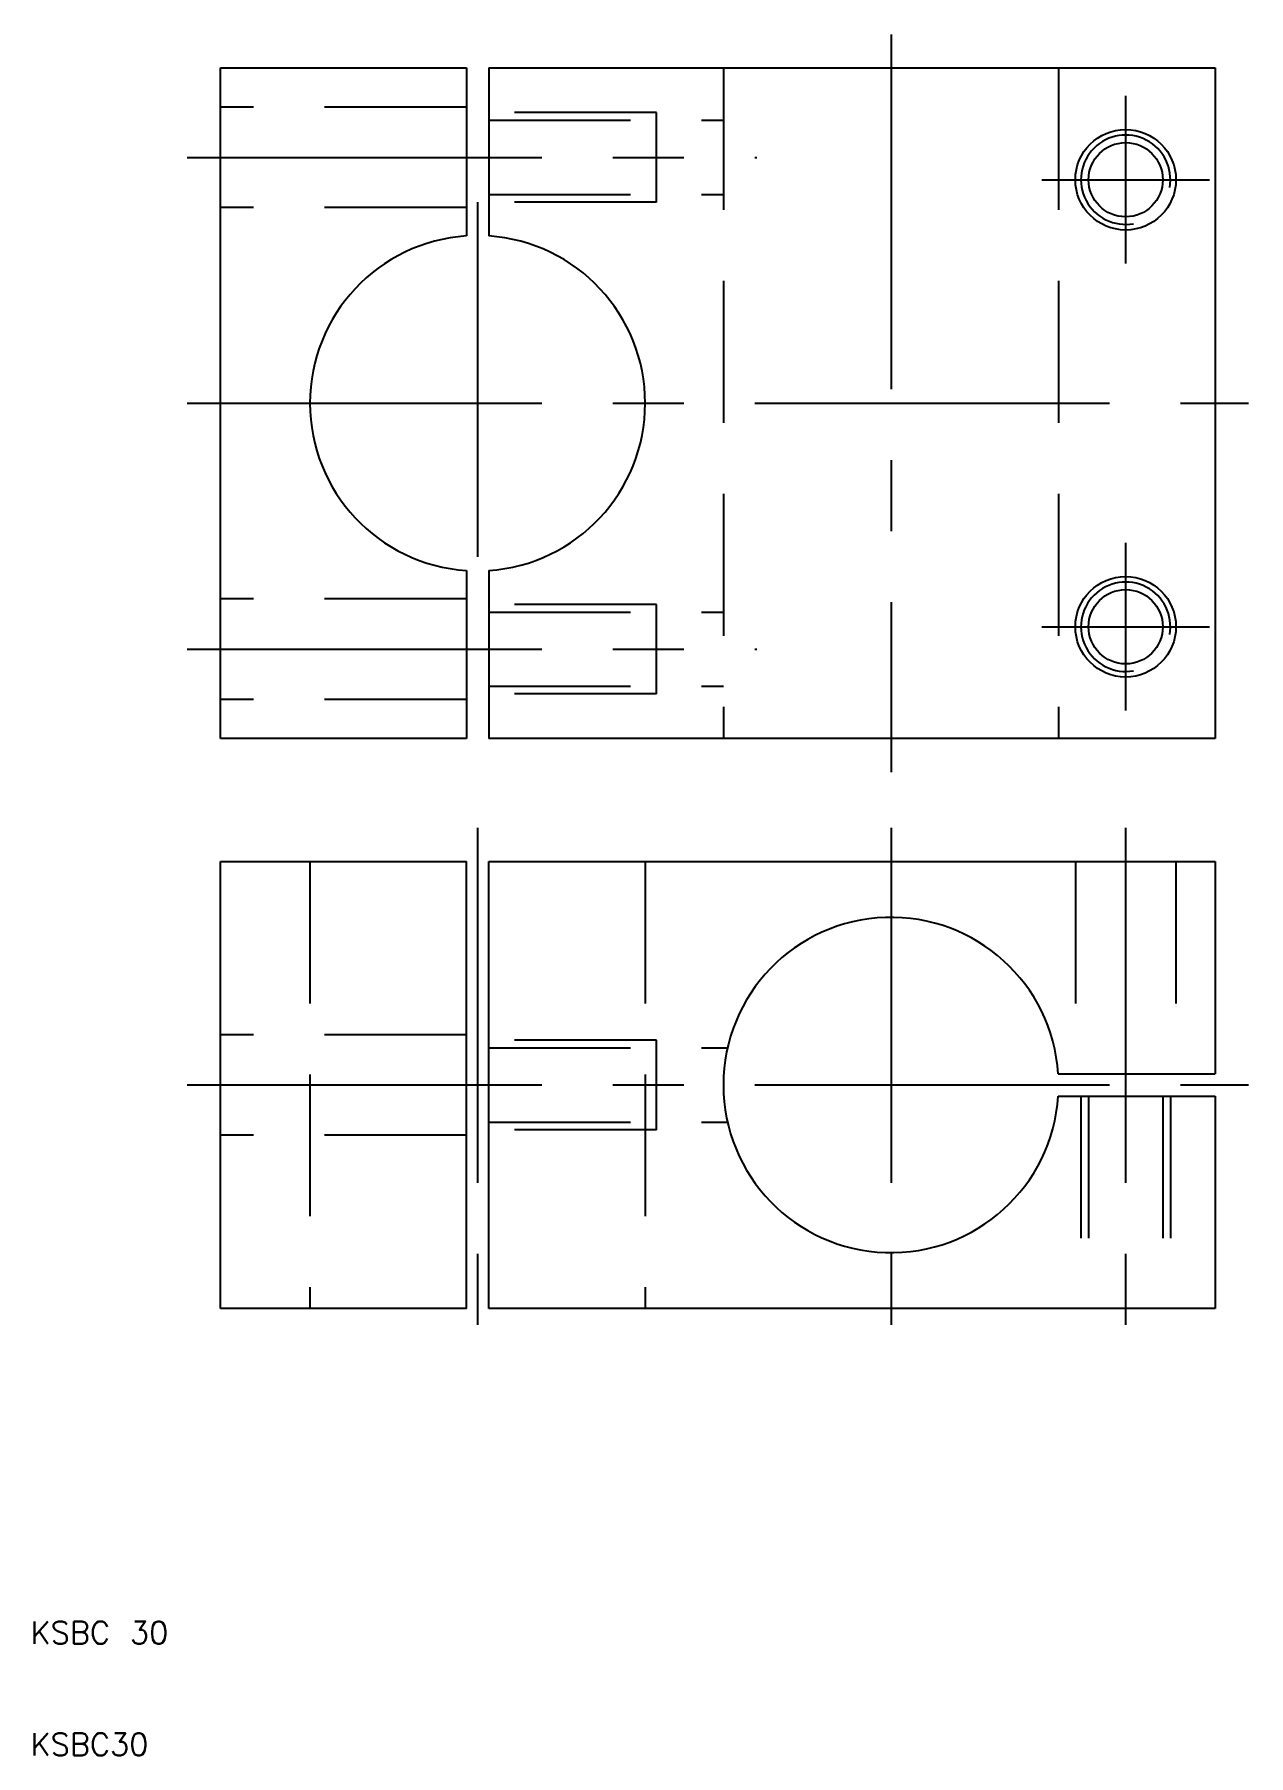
# Model space of a CAD drawing. Extents: x 10 to 119, y 10 to 164.
import ezdxf

# ---------------------------------------------------------------- set-up
doc = ezdxf.new("R2010")
doc.units = 0
doc.linetypes.add('CENTER', pattern=[50.8, 31.75, -6.35, 6.35, -6.35])
doc.linetypes.add('DASHED', pattern=[19.05, 12.7, -6.35])
doc.layers.get('0').update_dxf_attribs({"linetype": 'CONTINUOUS'})
doc.layers.add('CENTER', color=1, linetype='CENTER')
doc.styles.get("Standard").update_dxf_attribs({"font": 'txt.shx'})

msp = doc.modelspace()

# ---------------------------------------------------------------- linework, layer by layer
for p, q in [((27, 101), (27, 161)), ((27, 161), (49, 161)), ((49, 161), (49, 145.97)), ((51, 161), (116, 161)), ((51, 161), (51, 145.97)), ((116, 161), (116, 101)), ((49, 116.03), (49, 101)), ((51, 116.03), (51, 101)), ((49, 101), (27, 101)), ((116, 101), (51, 101)), ((27, 90), (49, 90)), ((27, 50), (27, 90)), ((49, 50), (49, 90)), ((51, 90), (116, 90)), ((51, 50), (51, 90)), ((116, 90), (116, 71)), ((101.97, 71), (116, 71)), ((101.97, 69), (116, 69)), ((116, 69), (116, 50)), ((49, 50), (27, 50)), ((116, 50), (51, 50))]:
    msp.add_line(p, q)
at = {"color": 3, "linetype": 'DASHED'}
for p, q in [((72, 161), (72, 101)), ((102, 161), (102, 101)), ((49, 157.5), (27, 157.5)), ((66, 157), (51, 157)), ((51, 156.32), (72, 156.32)), ((66, 149), (66, 157)), ((51, 149.68), (72, 149.68)), ((49, 148.5), (27, 148.5)), ((66, 149), (51, 149)), ((49, 113.5), (27, 113.5)), ((66, 113), (51, 113)), ((66, 105), (66, 113)), ((51, 112.32), (72, 112.32)), ((51, 105.68), (72, 105.68)), ((66, 105), (51, 105)), ((49, 104.5), (27, 104.5)), ((35, 90), (35, 50)), ((65, 90), (65, 50)), ((103.5, 90), (103.5, 71)), ((112.5, 90), (112.5, 71)), ((49, 74.5), (27, 74.5)), ((66, 74), (51, 74)), ((66, 66), (66, 74)), ((51, 73.32), (72.37, 73.32)), ((104, 69), (104, 50)), ((104.68, 69), (104.68, 50)), ((111.32, 69), (111.32, 50)), ((112, 69), (112, 50)), ((51, 66.68), (72.37, 66.68)), ((49, 65.5), (27, 65.5)), ((66, 66), (51, 66))]:
    msp.add_line(p, q, dxfattribs=at)
for centre, radius in [((108, 151), 4.5), ((108, 151), 3.32), ((108, 111), 4.5), ((108, 111), 3.32)]:
    msp.add_circle(centre, radius)
at = {"color": 3}
for centre in [(108, 151), (108, 111)]:
    msp.add_arc(centre, 4, 350, 280, dxfattribs=at)
for centre, start, end in [((50, 131), 93.8226, 266.1774), ((50, 131), 273.8226, 86.1774), ((87, 70), 3.8226, 356.1774)]:
    msp.add_arc(centre, 15, start, end)
at = {"layer": 'CENTER'}
for p, q in [((87, 164), (87, 98)), ((108, 158.5), (108, 143.5)), ((24, 153), (75, 153)), ((100.5, 151), (115.5, 151)), ((50, 149), (50, 113)), ((24, 131), (119, 131)), ((108, 118.5), (108, 103.5)), ((100.5, 111), (115.5, 111)), ((24, 109), (75, 109)), ((50, 93), (50, 47)), ((87, 93), (87, 47)), ((108, 93), (108, 47)), ((24, 70), (119, 70))]:
    msp.add_line(p, q, dxfattribs=at)

# ---------------------------------------------------------------- texts
for s, p in [('KSBC 30', (10, 20)), ('KSBC30', (10, 10))]:
    msp.add_text(s, height=2).set_placement(p)

doc.saveas('drawing.dxf')
